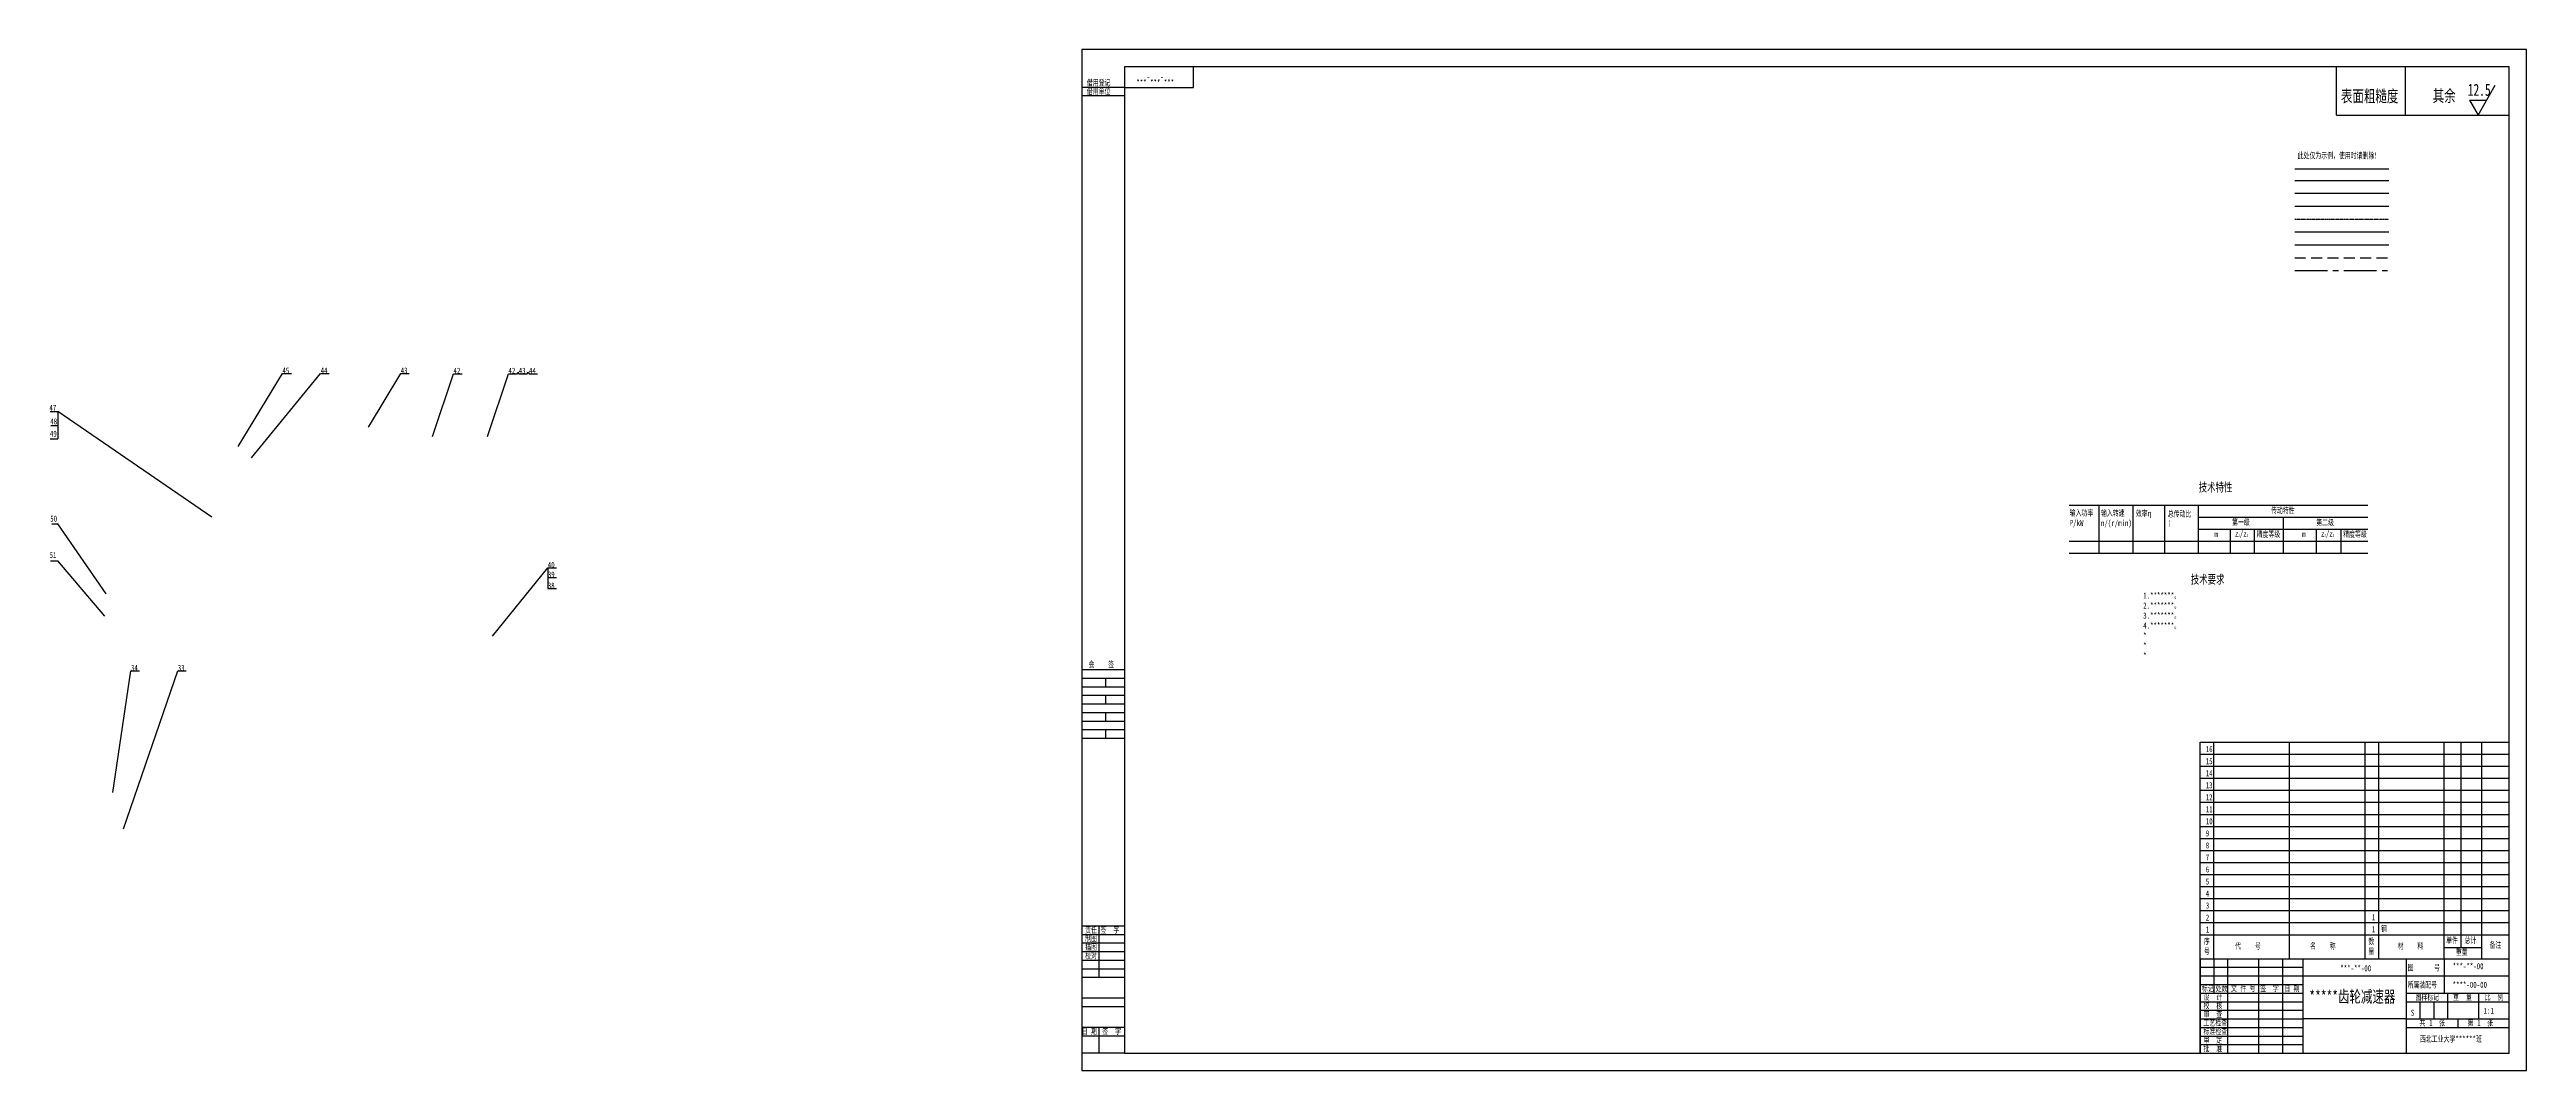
# Model space of a CAD drawing. Header units: inches. Extents: x -1077 to 1679, y -2224 to 594.
# Drawn here: x -601 to 841, y 0 to 594 of the extents above; entities that cross this region are included whole.
import ezdxf

# ---------------------------------------------------------------- set-up
doc = ezdxf.new("R2010")
doc.units = ezdxf.units.IN
doc.header["$MEASUREMENT"] = 0
for name, pattern in [('CENTER2', [28.575, 19.05, -3.175, 3.175, -3.175]), ('DASHED2', [9.525, 6.35, -3.175]), ('PHANTOM2', [1.25, 0.625, -0.125, 0.125, -0.125, 0.125, -0.125])]:
    doc.linetypes.add(name, pattern=pattern)
for name, color, linetype in [('中心线', 10, 'CENTER2'), ('剖面层', 4, 'Continuous'), ('双点划线', 114, 'PHANTOM2'), ('批注层', 1, 'Continuous'), ('文字层', 7, 'Continuous'), ('标注层', 7, 'Continuous'), ('粗实线', 5, 'Continuous'), ('细实线', 7, 'Continuous'), ('虚线', 220, 'DASHED2')]:
    doc.layers.add(name, color=color, linetype=linetype)
doc.styles.add('仿宋3', font='', dxfattribs={"width": 0.7, "height": 3})
doc.styles.add('仿宋3.5', font='', dxfattribs={"width": 0.7, "height": 3.5})
doc.styles.add('仿宋5', font='', dxfattribs={"width": 0.7, "height": 5})
doc.styles.add('仿宋7', font='', dxfattribs={"width": 0.7, "height": 7})
doc.styles.get('仿宋3').set_extended_font_data('FangSong_GB2312')
doc.styles.get('仿宋3.5').set_extended_font_data('FangSong')
doc.styles.get('仿宋5').set_extended_font_data('FangSong')
doc.styles.get('仿宋7').set_extended_font_data('FangSong')

msp = doc.modelspace()

# ---------------------------------------------------------------- linework, layer by layer
at = {"layer": '中心线'}
msp.add_line((706.3, 465.4), (761, 465.4), dxfattribs=at)
at = {"layer": '剖面层'}
msp.add_line((706.3, 502.9), (761, 502.9), dxfattribs=at)
at = {"layer": '双点划线'}
msp.add_line((706.3, 495.4), (761, 495.4), dxfattribs=at)
at = {"layer": '批注层'}
msp.add_line((706.3, 510.4), (761, 510.4), dxfattribs=at)
at = {"layer": '文字层'}
for p, q in [((706.3, 487.9), (761, 487.9)), ((574.9, 329), (748.8, 329)), ((592.3, 329), (592.3, 301)), ((612, 329), (612, 301)), ((630.4, 329), (630.4, 301)), ((650.1, 329), (650.1, 301)), ((650.1, 322), (748.8, 322)), ((699.5, 322), (699.5, 301)), ((574.9, 308), (748.8, 308)), ((650.1, 315), (748.8, 315)), ((668.7, 315), (668.7, 301)), ((682.7, 315), (682.7, 301)), ((718.8, 315), (718.8, 301)), ((733.1, 315), (733.1, 301)), ((574.9, 301), (748.8, 301))]:
    msp.add_line(p, q, dxfattribs=at)
at = {"layer": '标注层'}
for p, q in [((706.3, 524.6), (761, 524.6)), ((-490.8, 363), (-465.1, 405.5)), ((-483, 356.5), (-442.8, 405.5)), ((-414.9, 374.2), (-396.2, 405.5)), ((-377.7, 368.9), (-365.5, 405.4)), ((-345.7, 368.9), (-333.5, 405.4)), ((-506.1, 322), (-595.7, 383.5)), ((-595.7, 383.5), (-595.7, 367.5)), ((-567.6, 277.4), (-595.7, 318.1)), ((-568.5, 264.3), (-595.7, 296.6)), ((-342.7, 252.6), (-310.6, 292.4)), ((-310.6, 292.4), (-310.6, 280.4)), ((-563.8, 161.8), (-553.2, 232.5)), ((-557.6, 140.5), (-526, 232.5))]:
    msp.add_line(p, q, dxfattribs=at)
at = {"layer": '粗实线'}
for p, q in [((25.2, 584), (25.2, 10)), ((831.2, 584), (25.2, 584)), ((730.7, 555.9), (730.7, 584)), ((770.7, 555.9), (770.7, 584)), ((831.2, 10), (831.2, 584)), ((730.7, 555.9), (830.7, 555.9)), ((706.3, 517.9), (761, 517.9)), ((-465.1, 405.5), (-459.7, 405.5)), ((-442.8, 405.5), (-437.8, 405.5)), ((-396.2, 405.5), (-391.2, 405.5)), ((-365.5, 405.4), (-360.5, 405.4)), ((-333.5, 405.4), (-328.5, 405.4)), ((-328.5, 405.4), (-328, 406.2)), ((-328, 406.2), (-327.5, 405.4)), ((-327.5, 405.4), (-322.5, 405.4)), ((-322.5, 405.4), (-322, 406.2)), ((-322, 406.2), (-321.5, 405.4)), ((-321.5, 405.4), (-316.5, 405.4)), ((-600.3, 383.5), (-595.7, 383.5)), ((-599.8, 375.2), (-595.7, 375.2)), ((-600.3, 367.5), (-595.7, 367.5)), ((-599.2, 318.1), (-595.7, 318.1)), ((-600, 296.6), (-595.7, 296.6)), ((-310.6, 292.4), (-305.6, 292.4)), ((-310.6, 286.8), (-305.6, 286.8)), ((-310.6, 280.4), (-305.6, 280.4)), ((-553.2, 232.5), (-548.2, 232.5)), ((-526, 232.5), (-521, 232.5)), ((747.2, 65), (747.2, 93)), ((651.2, 79), (831.2, 79)), ((651.2, 65), (651.2, 10)), ((793.2, 71.6), (815.2, 71.6)), ((25.2, 10), (831.2, 10))]:
    msp.add_line(p, q, dxfattribs=at)
for points in [[(25.2, 572), (65.2, 572), (65.2, 584)], [(651.2, 65), (831.2, 65)]]:
    msp.add_lwpolyline(points, dxfattribs=at)
at = {"layer": '细实线'}
for p, q in [((841.2, 594), (0.2, 594)), ((0.2, 594), (0.2, 0)), ((841.2, 0), (841.2, 594)), ((25.2, 572), (0.2, 572)), ((25.2, 567), (0.2, 567)), ((808, 564.6), (813, 555.9)), ((808, 564.6), (813, 555.9)), ((808, 564.6), (818, 564.6)), ((813, 555.9), (823, 573.2)), ((813, 555.9), (823, 573.2)), ((706.3, 480.4), (761, 480.4)), ((25.2, 233.1), (0.2, 233.1)), ((25.2, 228.1), (0.2, 228.1)), ((25.2, 223.1), (0.2, 223.1)), ((25.2, 218.1), (0.2, 218.1)), ((14.2, 223.1), (14.2, 228.1)), ((14.2, 213.1), (14.2, 218.1)), ((25.2, 213.1), (0.2, 213.1)), ((25.2, 208.1), (0.2, 208.1)), ((25.2, 203.1), (0.2, 203.1)), ((14.2, 203.1), (14.2, 208.1)), ((25.2, 198.1), (0.2, 198.1)), ((25.2, 193.1), (0.2, 193.1)), ((14.2, 193.1), (14.2, 198.1)), ((651.2, 163), (651.2, 191)), ((651.2, 191), (831.2, 191)), ((659.2, 79), (659.2, 191)), ((703.2, 79), (703.2, 191)), ((747.2, 79), (747.2, 191)), ((755.2, 79), (755.2, 191)), ((793.2, 65), (793.2, 191)), ((803.2, 79), (803.2, 191)), ((815.2, 79), (815.2, 191)), ((651.2, 184), (831.2, 184)), ((651.2, 177), (831.2, 177)), ((651.2, 170), (831.2, 170)), ((651.2, 135), (651.2, 163)), ((651.2, 163), (831.2, 163)), ((651.2, 156), (831.2, 156)), ((651.2, 149), (831.2, 149)), ((651.2, 142), (831.2, 142)), ((651.2, 107), (651.2, 135)), ((651.2, 135), (831.2, 135)), ((651.2, 128), (831.2, 128)), ((651.2, 121), (831.2, 121)), ((651.2, 114), (831.2, 114)), ((651.2, 79), (651.2, 107)), ((651.2, 107), (831.2, 107)), ((651.2, 100), (831.2, 100)), ((651.2, 93), (831.2, 93)), ((25.2, 84), (0.2, 84)), ((25.2, 79), (0.2, 79)), ((25.2, 74), (0.2, 74)), ((10.2, 84), (10.2, 54)), ((651.2, 86), (831.2, 86)), ((651.2, 10), (651.2, 79)), ((659.2, 65), (659.2, 79)), ((703.2, 65), (703.2, 79)), ((747.2, 73), (747.2, 79)), ((755.2, 65), (755.2, 79)), ((803.2, 71.6), (803.2, 79)), ((815.2, 65), (815.2, 79)), ((25.2, 69), (0.2, 69)), ((25.2, 64), (0.2, 64)), ((25.2, 59), (0.2, 59)), ((651.2, 60), (711.2, 60)), ((659.2, 65), (659.2, 50)), ((667.2, 65), (667.2, 10)), ((685.2, 65), (685.2, 10)), ((699.2, 65), (699.2, 10)), ((711.2, 10), (711.2, 65)), ((771.2, 65), (771.2, 10)), ((793.2, 65), (793.2, 45)), ((25.2, 54), (0.2, 54)), ((651.2, 55), (711.2, 55)), ((651.2, 50), (711.2, 50)), ((651.2, 45), (711.2, 45)), ((659.2, 50), (659.2, 45)), ((711.2, 55), (831.2, 55)), ((771.2, 45), (831.2, 45)), ((795.2, 45), (795.2, 30)), ((813.2, 45), (813.2, 30)), ((25.2, 42), (0.2, 42)), ((25.2, 37), (0.2, 37)), ((651.2, 40), (711.2, 40)), ((651.2, 35), (711.2, 35)), ((651.2, 30), (711.2, 30)), ((771.2, 30), (711.2, 30)), ((771.2, 40), (831.2, 40)), ((771.2, 30), (831.2, 30)), ((779.2, 40), (779.2, 30)), ((787.2, 40), (787.2, 30)), ((801.2, 30), (801.2, 25)), ((25.2, 25), (0.2, 25)), ((25.2, 20), (0.2, 20)), ((10.2, 25), (10.2, 10)), ((651.2, 25), (711.2, 25)), ((651.2, 20), (711.2, 20)), ((651.2, 15), (711.2, 15)), ((771.2, 25), (831.2, 25)), ((25.2, 10), (0.2, 10)), ((0.2, 0), (841.2, 0))]:
    msp.add_line(p, q, dxfattribs=at)
at = {"layer": '虚线'}
msp.add_line((706.3, 472.9), (761, 472.9), dxfattribs=at)

# ---------------------------------------------------------------- texts
at = {"layer": '文字层', "style": '仿宋3.5', "width": 0.7}
for s, rotation, p in [('***-***-***', 180, (54, 579)), ('40', 360, (-310.6, 292.4))]:
    msp.add_text(s, height=3.5, rotation=rotation, dxfattribs=at).set_placement(p)
for s, height, p in [('表面粗糙度', 7, (733.2, 563.4)), ('45', 3.5, (-465.1, 405.5)), ('44', 3.5, (-442.8, 405.5)), ('43', 3.5, (-396.2, 405.5)), ('42', 3.5, (-365.5, 405.4)), ('42', 3.5, (-333.5, 405.4)), ('43', 3.5, (-327.5, 405.4)), ('44', 3.5, (-321.5, 405.4)), ('47', 3.5, (-600.7, 383.8)), ('48', 3.5, (-600.2, 375.9)), ('49', 3.5, (-600.4, 368.7)), ('50', 3.5, (-600.2, 319.3)), ('51', 3.5, (-600.6, 298.1)), ('39', 3.5, (-310.6, 286.8)), ('38', 3.5, (-310.6, 280.4)), ('34', 3.5, (-553.2, 232.5)), ('33', 3.5, (-526, 232.5)), ('***-**-00', 3.5, (732.8, 57.7)), ('图      号', 3.5, (772, 58.1)), ('***-**-00', 3.5, (798.2, 58.9)), ('标记', 3.5, (652.2, 46)), ('设  计', 3.5, (653.2, 41)), ('处数', 3.5, (660.2, 46)), ('文 件 号', 3.5, (669.2, 46)), ('签  字', 3.5, (686.2, 46)), ('日 期', 3.5, (700.2, 46)), ('所属装配号', 3.5, (772, 48.1)), ('图样标记', 3.5, (776.6, 41)), ('****-00-00', 3.5, (798.2, 48.1)), ('重  量', 3.5, (798.5, 41)), ('比  例', 3.5, (816.9, 41)), ('校  核', 3.5, (653.2, 36)), ('工艺检查', 3.5, (653.2, 26)), ('审  查', 3.5, (653.2, 31)), ('S', 3.5, (773.9, 31.8)), ('共    张', 3.5, (778.9, 26)), ('1', 3.5, (784.5, 26)), ('第    张', 3.5, (806.9, 26)), ('1', 3.5, (812.5, 26)), ('1:1', 3.5, (816.2, 33)), ('标准检查', 3.5, (653.2, 21)), ('批  准', 3.5, (653.2, 11)), ('审  定', 3.5, (653.2, 16))]:
    msp.add_text(s, height=height, dxfattribs=at).set_placement(p)
at = {"layer": '文字层', "attachment_point": 1}
for s, insert, char_height, width, style in [('{\\fSimSun|b0|i0|c134|p2;此处仅为示例，使用时请删除！}', (708, 534.1), 3.5, 64.277, '仿宋3.5'), ('{\\fSimSun|b0|i0|c134|p2;技术特性}', (650.4, 341.8), 5, 21.413, '仿宋5'), ('{\\fSimSun|b0|i0|c134|p2;输入功率}\\PP/kW', (575.3, 326.2), 3.5, 15.17, '仿宋3.5'), ('{\\fSimSun|b0|i0|c134|p2;输入转速}\\Pn/(r/min)', (593.5, 326.1), 3.5, 17.47, '仿宋3.5'), ('{\\fSimSun|b0|i0|c134|p2;效率\\fArial|b0|i0|c134|p34;\\H0.9583x;η}', (613.8, 325.9), 3.5, 13.414, '仿宋3.5'), ('{\\fSimSun|b0|i0|c134|p2;总传动比}\\Pi', (632.4, 325.6), 3.5, 14.372, '仿宋3.5'), ('{\\fSimSun|b0|i0|c134|p2;第一级}', (669.8, 320.8), 3.5, 16.797, '仿宋3.5'), ('{\\fSimSun|b0|i0|c134|p2;传动特性}', (692.5, 327.6), 3.5, 24.524, '仿宋3.5'), ('{\\fSimSun|b0|i0|c134|p2;第二级}', (718.8, 320.6), 3.5, 16.349, '仿宋3.5'), ('\\pxqc;{\\fSimSun|b0|i0|c134|p2;m}', (653.4, 313.8), 3.5, 14.253, '仿宋3.5'), ('\\pxqc;z{\\H0.42857x;2}/z{\\H0.42857x;1}', (670, 314.1), 3.5, 10.64, '仿宋3.5'), ('{\\fSimSun|b0|i0|c134|p2;精度等级}', (684.1, 313.8), 3.5, 14.253, '仿宋3.5'), ('\\pxqc;{\\fSimSun|b0|i0|c134|p2;m}', (704.5, 313.8), 3.5, 14.253, '仿宋3.5'), ('\\pxqc;z{\\H0.42857x;2}/z{\\H0.42857x;1}', (720.1, 314.1), 3.5, 10.64, '仿宋3.5'), ('{\\fSimSun|b0|i0|c134|p2;精度等级}', (734.5, 313.8), 3.5, 14.253, '仿宋3.5'), ('16', (654.5, 188.7), 3.5, 5.67, '仿宋3.5'), ('15', (654.5, 181.7), 3.5, 5.67, '仿宋3.5'), ('14', (654.5, 174.7), 3.5, 5.67, '仿宋3.5'), ('13', (654.5, 167.7), 3.5, 5.67, '仿宋3.5'), ('12', (654.5, 160.7), 3.5, 5.67, '仿宋3.5'), ('11', (654.5, 153.7), 3.5, 5.67, '仿宋3.5'), ('10', (654.5, 146.7), 3.5, 5.67, '仿宋3.5'), ('9', (654.5, 139.7), 3.5, 5.67, '仿宋3.5'), ('8', (654.5, 132.7), 3.5, 5.67, '仿宋3.5'), ('7', (654.5, 125.7), 3.5, 5.67, '仿宋3.5'), ('6', (654.5, 118.7), 3.5, 5.67, '仿宋3.5'), ('4', (654.5, 104.7), 3.5, 5.67, '仿宋3.5'), ('5', (654.5, 111.7), 3.5, 5.67, '仿宋3.5'), ('3', (654.5, 97.7), 3.5, 5.67, '仿宋3.5'), ('2', (654.5, 90.7), 3.5, 5.67, '仿宋3.5'), ('1', (751.2, 90.9), 3.5, 5.67, '仿宋3.5'), ('序\\P号', (653.4, 76.9), 3.5, 20.627, '仿宋3.5'), ('1', (654.5, 83.7), 3.5, 5.67, '仿宋3.5'), ('代    号', (671.6, 74.2), 3.5, 26.477, '仿宋3.5'), ('名    称', (715.2, 74.2), 3.5, 26.477, '仿宋3.5'), ('数\\P量', (749.2, 76.9), 3.5, 20.627, '仿宋3.5'), ('1', (751.2, 83.9), 3.5, 5.67, '仿宋3.5'), ('钢', (756.5, 84.3), 3.5, 33.532, '仿宋3.5'), ('材    料', (766.2, 74.2), 3.5, 26.477, '仿宋3.5'), ('{\\fFangSong_GB2312|b0|i0|c134|p49;单件}', (794.4, 77.5), 3.5, 12.855, '仿宋3.5'), ('{\\fFangSong_GB2312|b0|i0|c134|p49;总计}', (805.1, 77.5), 3.5, 12.855, '仿宋3.5'), ('{\\fFangSong_GB2312|b0|i0|c134|p49;备注}', (819.7, 74.8), 3.5, 12.855, '仿宋3.5'), ('{\\fFangSong_GB2312|b0|i0|c134|p49;重量}', (800.1, 70.7), 3.5, 12.855, '仿宋3.5')]:
    msp.add_mtext(s, dxfattribs=dict(at, insert=insert, char_height=char_height, width=width, style=style))
for s, width, insert, char_height, style in [('技术要求', 31.761, (645.8, 288.2), 5, '仿宋5'), ('1.*******。\\P\\pxsm1;2.*******。\\P3.*******。\\P4.*******。\\P*\\P*\\P*', 129.146, (618.1, 278.1), 3.5, '仿宋3.5'), ('20180606', 0.32, (785.9, 44.5), 0.03, '仿宋3')]:
    msp.add_mtext_dynamic_manual_height_columns(s, width=width, gutter_width=15, heights=[0], dxfattribs=dict(at, insert=insert, char_height=char_height, style=style))
at = {"layer": '细实线', "style": '仿宋3.5', "width": 0.7}
for s, p in [('借用登记', (3.2, 573)), ('借用单位', (3.2, 568)), ('会    签', (4.2, 234.6)), ('制图', (2.2, 75)), ('描图', (2.2, 70)), ('责任', (2.2, 80)), ('签  字', (11.2, 80)), ('校对', (2.2, 65)), ('日 期', (0.2, 21)), ('签  字', (12.2, 21)), ('西北工业大学******班', (779.2, 16.6))]:
    msp.add_text(s, height=3.5, dxfattribs=at).set_placement(p)
at = {"layer": '细实线', "char_height": 7}
for s, insert, width, attachment_point, style in [('其余', (786.6, 570.6), 45.494, 1, '仿宋3.5'), ('12.5', (807, 574.1), 13.036, 1, '仿宋3.5'), ('*****齿轮减速器', (714.8, 42.6), 57.48, 4, '仿宋7')]:
    msp.add_mtext(s, dxfattribs=dict(at, insert=insert, width=width, attachment_point=attachment_point, style=style))

doc.saveas('drawing.dxf')
